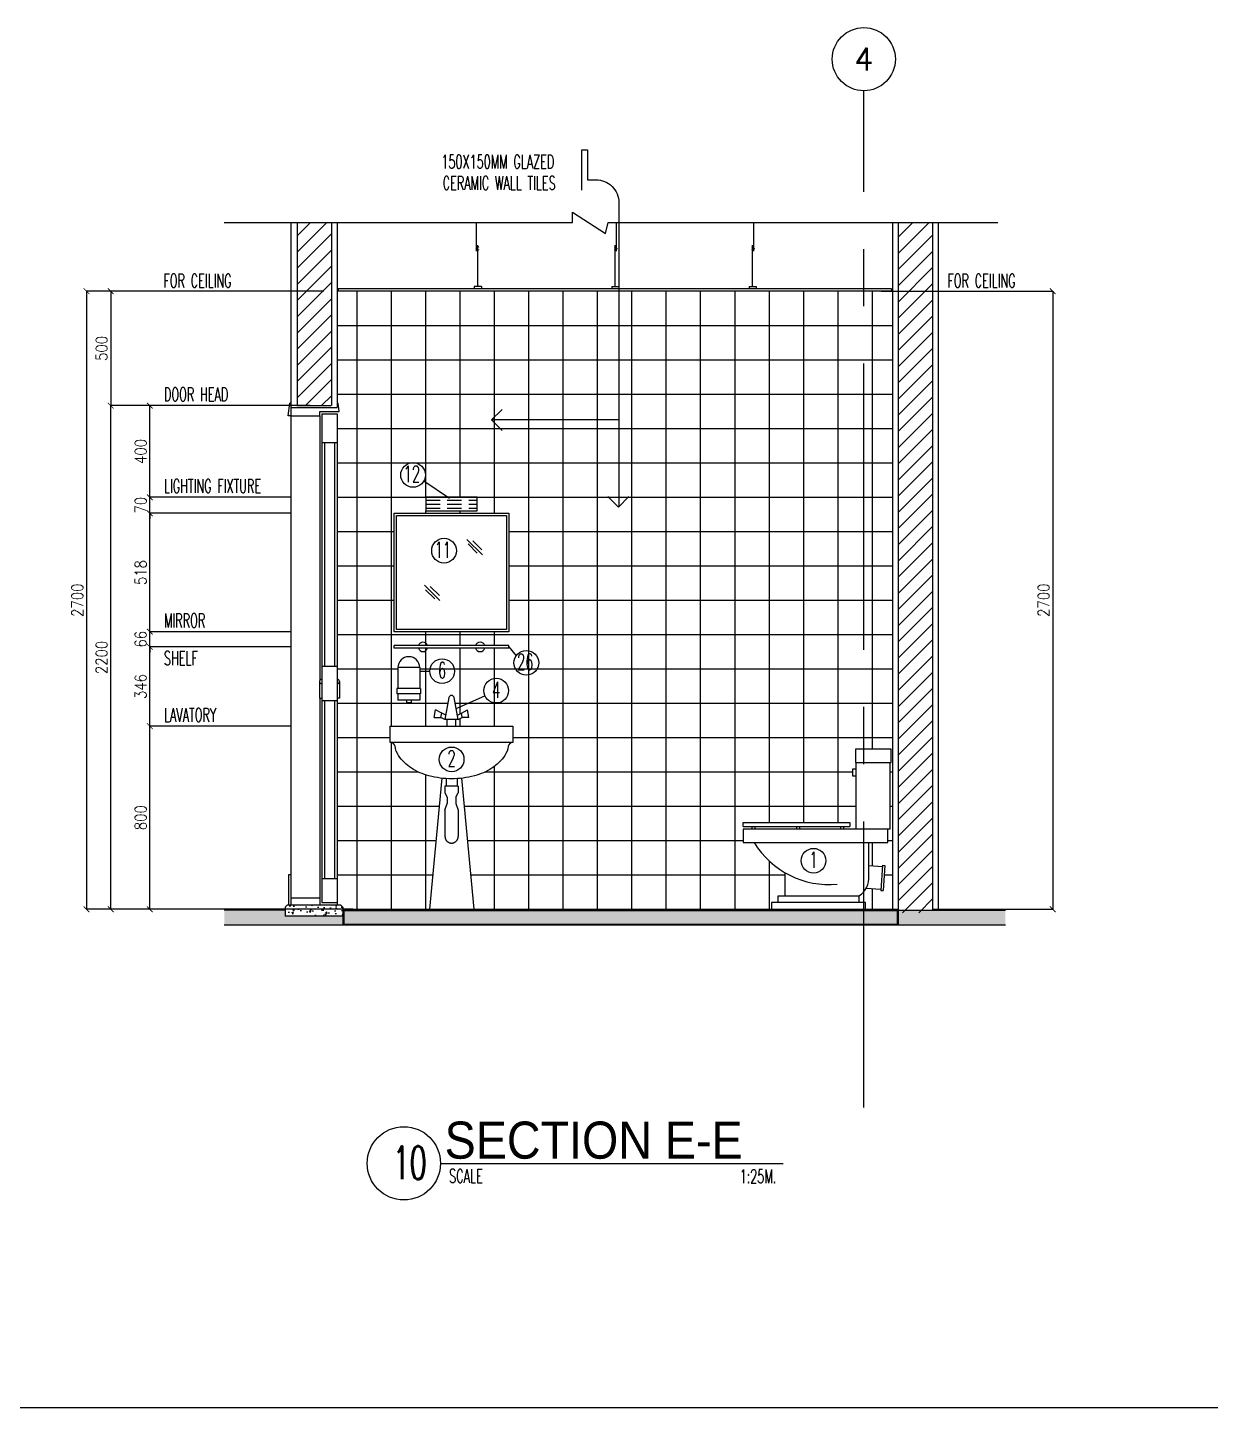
# Model space of a CAD drawing. Extents: x -263967 to -235090, y 166361 to 186286.
# Drawn here: x -255863 to -250697, y 166361 to 172389 of the extents above; entities that cross this region are included whole.
import ezdxf
from ezdxf.enums import TextEntityAlignment as Align

# ---------------------------------------------------------------- set-up
doc = ezdxf.new("R2010")
doc.units = 0
doc.header["$LTSCALE"] = 500
doc.header["$MEASUREMENT"] = 0
doc.linetypes.add('CENTERX2', pattern=[4, 2.5, -0.5, 0.5, -0.5])
doc.linetypes.add('HIDDEN2', pattern=[0.1875, 0.125, -0.0625])
doc.layers.get('0').update_dxf_attribs({"linetype": 'CONTINUOUS'})
doc.layers.get('DEFPOINTS').update_dxf_attribs({"linetype": 'CONTINUOUS'})
for name, color, linetype in [('AX-CR', 2, 'CONTINUOUS'), ('AX-TXT', 2, 'CONTINUOUS'), ('AXES', 11, 'CENTERX2'), ('Dimout', 4, 'CONTINUOUS'), ('DW', 7, 'CONTINUOUS'), ('ELE', 3, 'CONTINUOUS'), ('ELV', 7, 'CONTINUOUS'), ('FIX', 2, 'CONTINUOUS'), ('HATCH', 8, 'CONTINUOUS'), ('HatchA', 11, 'CONTINUOUS'), ('Plaster', 7, 'CONTINUOUS'), ('SANI', 2, 'CONTINUOUS'), ('Tile', 5, 'CONTINUOUS'), ('TITLE', 1, 'CONTINUOUS'), ('TXT', 2, 'CONTINUOUS'), ('TXT1', 2, 'CONTINUOUS'), ('WALL', 6, 'CONTINUOUS'), ('WallPartition', 2, 'CONTINUOUS'), ('Windows', 9, 'CONTINUOUS')]:
    doc.layers.add(name, color=color, linetype=linetype)
doc.styles.add('DIM', font='simplex.shx', dxfattribs={"width": 0.85})
doc.styles.add('ROMANS', font='romans.shx', dxfattribs={"width": 0.6})
doc.styles.add('TTXT', font='swisse.ttf', dxfattribs={"width": 0.9})
doc.dimstyles.new('DIM1-25', dxfattribs={"dimscale": 25, "dimtxt": 2, "dimasz": 1, "dimexe": 0.03, "dimexo": 0.03, "dimgap": 0.6, "dimtad": 1, "dimdec": 0, "dimdsep": 46, "dimtxsty": 'DIM', "dimblk1": 'ARCHTICK', "dimblk2": 'ARCHTICK', "dimsah": 1, "dimcen": 0.09, "dimdle": 0.03, "dimclrd": 256, "dimclrt": 2, "dimadec": 0, "dimazin": 0, "dimtfac": 1, "dimtdec": 0, "dimtix": 1, "dimtmove": 1, "dimatfit": 3, "dimldrblk": 'ARCHTICK', "dimfxl": 0, "dimtvp": 2, "dimtolj": 1, "dimtzin": 0, "dimarcsym": 0})

# ---------------------------------------------------------------- blocks, each defined once
blk = doc.blocks.new('A0-BOX')
at = {"layer": 'TITLE'}
blk.add_line((0, 0), (113.3, 0), dxfattribs=at)
blk = doc.blocks.new('_ARCHTICK')
at = {"color": 0, "linetype": 'ByBlock', "const_width": 0.15}
blk.add_lwpolyline([(-0.5, -0.5), (0.5, 0.5)], dxfattribs=at)
blk = doc.blocks.new('*D119')
at = {"layer": 'DEFPOINTS', "color": 0}
for p in [(-252136, 171237.2), (-251910.7, 168537.2), (-251385.5, 168537.2)]:
    blk.add_point(p, dxfattribs=at)
at = {"layer": 'Dimout', "color": 0, "lineweight": -2}
for p, q in [((-252135.3, 171237.2), (-251384.7, 171237.2)), ((-251910, 168537.2), (-251384.7, 168537.2))]:
    blk.add_line(p, q, dxfattribs=at)
at = {"layer": 'Dimout', "lineweight": -2}
blk.add_line((-251385.5, 171237.9), (-251385.5, 168536.4), dxfattribs=at)
at = {"layer": 'Dimout', "lineweight": -2, "xscale": 25, "yscale": 25, "zscale": 25}
for p, rotation in [((-251385.5, 171237.2), 90), ((-251385.5, 168537.2), 270)]:
    blk.add_blockref('_ARCHTICK', p, dxfattribs=dict(at, rotation=rotation))
at = {"layer": 'Dimout', "color": 2, "insert": (-251425.5, 169887.2), "char_height": 50, "attachment_point": 5, "rotation": 90, "style": 'DIM'}
blk.add_mtext('\\A1;2700', dxfattribs=at)
blk = doc.blocks.new('*D111')
at = {"layer": 'DEFPOINTS', "color": 0}
for p in [(-255500, 170737.2), (-254707.3, 170737.2), (-254665.4, 168537.2)]:
    blk.add_point(p, dxfattribs=at)
at = {"layer": 'Dimout', "color": 0, "lineweight": -2}
for p, q in [((-254708, 170737.2), (-255500.7, 170737.2)), ((-254666.2, 168537.2), (-255500.7, 168537.2))]:
    blk.add_line(p, q, dxfattribs=at)
at = {"layer": 'Dimout', "lineweight": -2}
blk.add_line((-255500, 168536.4), (-255500, 170737.9), dxfattribs=at)
at = {"layer": 'Dimout', "lineweight": -2, "xscale": 25, "yscale": 25, "zscale": 25}
for p, rotation in [((-255500, 170737.2), 90), ((-255500, 168537.2), 270)]:
    blk.add_blockref('_ARCHTICK', p, dxfattribs=dict(at, rotation=rotation))
at = {"layer": 'Dimout', "color": 2, "insert": (-255540, 169637.2), "char_height": 50, "attachment_point": 5, "rotation": 90, "style": 'DIM'}
blk.add_mtext('\\A1;2200', dxfattribs=at)
blk = doc.blocks.new('*D112')
at = {"layer": 'DEFPOINTS', "color": 0}
for p in [(-255500, 171237.2), (-255605.8, 168537.2), (-255500, 168537.2)]:
    blk.add_point(p, dxfattribs=at)
at = {"layer": 'Dimout', "color": 0, "lineweight": -2}
for p, q in [((-255500.7, 171237.2), (-255606.6, 171237.2)), ((-255500.7, 168537.2), (-255606.6, 168537.2))]:
    blk.add_line(p, q, dxfattribs=at)
at = {"layer": 'Dimout', "lineweight": -2}
blk.add_line((-255605.8, 171237.9), (-255605.8, 168536.4), dxfattribs=at)
at = {"layer": 'Dimout', "lineweight": -2, "xscale": 25, "yscale": 25, "zscale": 25}
for p, rotation in [((-255605.8, 171237.2), 90), ((-255605.8, 168537.2), 270)]:
    blk.add_blockref('_ARCHTICK', p, dxfattribs=dict(at, rotation=rotation))
at = {"layer": 'Dimout', "color": 2, "insert": (-255645.8, 169887.2), "char_height": 50, "attachment_point": 5, "rotation": 90, "style": 'DIM'}
blk.add_mtext('\\A1;2700', dxfattribs=at)
blk = doc.blocks.new('*D114')
at = {"layer": 'DEFPOINTS', "color": 0}
for p in [(-255329.1, 169683.5), (-254712.7, 169683.5), (-254712.7, 169337.2)]:
    blk.add_point(p, dxfattribs=at)
at = {"layer": 'Dimout', "color": 0, "lineweight": -2}
for p, q in [((-254713.5, 169683.5), (-255329.9, 169683.5)), ((-254713.5, 169337.2), (-255329.9, 169337.2))]:
    blk.add_line(p, q, dxfattribs=at)
at = {"layer": 'Dimout', "lineweight": -2}
blk.add_line((-255329.1, 169336.4), (-255329.1, 169684.3), dxfattribs=at)
at = {"layer": 'Dimout', "lineweight": -2, "xscale": 25, "yscale": 25, "zscale": 25}
for p, rotation in [((-255329.1, 169683.5), 90), ((-255329.1, 169337.2), 270)]:
    blk.add_blockref('_ARCHTICK', p, dxfattribs=dict(at, rotation=rotation))
at = {"layer": 'Dimout', "color": 2, "insert": (-255369.1, 169510.3), "char_height": 50, "attachment_point": 5, "rotation": 90, "style": 'DIM'}
blk.add_mtext('\\A1;346', dxfattribs=at)
blk = doc.blocks.new('COMP')
at = {"layer": 'FIX'}
for p, q in [((-0.0575, 0.6125), (-0.0575, 0.5833)), ((-0.0411, 0.6125), (-0.0575, 0.6125)), ((-0.0411, 0.35), (-0.0411, 0.6416)), ((0.1079, 0.35), (0.1079, 0.6416)), ((-0.0575, 0.5833), (-0.0411, 0.5833)), ((-0.5343, 0.3618), (-0.5343, 0.3792)), ((-0.5343, 0.3792), (-0.0685, 0.3792)), ((-0.5343, 0.3618), (-0.0685, 0.3618)), ((-0.4959, 0.35), (-0.4959, 0.3618)), ((-0.4825, 0.35), (-0.4825, 0.3618)), ((-0.301, 0.35), (-0.301, 0.3618)), ((-0.2876, 0.35), (-0.2876, 0.3618)), ((-0.1087, 0.35), (-0.1087, 0.3618)), ((-0.0953, 0.35), (-0.0953, 0.3618)), ((-0.0685, 0.3792), (-0.0685, 0.3618)), ((-0.5343, 0.35), (-0.5343, 0.2917)), ((0.1079, 0.35), (-0.5343, 0.35)), ((0.0971, 0.2917), (0.0971, 0.35)), ((-0.5343, 0.2917), (0.0971, 0.2917)), ((0.0146, 0.1458), (0.0146, 0.2917)), ((0.0146, 0.1914), (0.0738, 0.1873)), ((0.0741, 0.1923), (0.0665, 0.0825)), ((0.0741, 0.1923), (0.0841, 0.1916)), ((0.0841, 0.1916), (0.0765, 0.0818)), ((-0.3528, 0.1603), (-0.3528, 0.0583)), ((0.0027, 0.092), (0.0669, 0.0875)), ((0.0665, 0.0825), (0.0765, 0.0818)), ((-0.382, 0.0583), (-0.0292, 0.0583)), ((-0.382, 0.0292), (-0.382, 0.0583)), ((-0.0292, 0.0583), (-0.0292, 0.0292))]:
    blk.add_line(p, q, dxfattribs=at)
for points in [[(0.1117, 0.6416), (0.1117, 0.7), (-0.0449, 0.7), (-0.0449, 0.6416)], [(0, 0), (0, 0.0292), (-0.4111, 0.0292), (-0.4111, 0)]]:
    blk.add_lwpolyline(points, close=True, dxfattribs=at)
for centre, radius, start, end in [((-0.1594, 0.4916), 0.3837, 211.41144, 275.3446), ((-0.0802, 0.1385), 0.0951, 302.4712, 4.3987)]:
    blk.add_arc(centre, radius, start, end, dxfattribs=at)
blk = doc.blocks.new('A$C753C42D5')
at = {"layer": 'SANI', "linetype": 'Continuous'}
for p, q in [((0.2568, 0.9248), (0.2394, 0.8287)), ((0.2968, 0.8287), (0.2793, 0.9248)), ((0.1923, 0.8373), (0.1985, 0.8714)), ((0.225, 0.8568), (0.1985, 0.8714)), ((0.2215, 0.8373), (0.225, 0.8568)), ((0.2429, 0.8483), (0.225, 0.8568)), ((0.2933, 0.8483), (0.3112, 0.8568)), ((0.3112, 0.8568), (0.3377, 0.8714)), ((0.3147, 0.8373), (0.3112, 0.8568)), ((0.3439, 0.8373), (0.3377, 0.8714)), ((0.1923, 0.8373), (0.2215, 0.8373)), ((0.2394, 0.8287), (0.2215, 0.8373)), ((0.2968, 0.8287), (0.2394, 0.8287)), ((0.2489, 0.8), (0.2489, 0.8287)), ((0.2872, 0.8), (0.2872, 0.8287)), ((0.2968, 0.8287), (0.3147, 0.8373)), ((0.3439, 0.8373), (0.3147, 0.8373)), ((0.2252, 0.5724), (0.1713, 0)), ((0.3109, 0.5724), (0.3648, 0))]:
    blk.add_line(p, q, dxfattribs=at)
at = {"layer": 'SANI', "linetype": 'HIDDEN2'}
for p, q in [((0.2441, 0.57), (0.2441, 0.5382)), ((0.292, 0.57), (0.292, 0.5382)), ((0.2968, 0.5382), (0.2394, 0.5382)), ((0.2394, 0.5382), (0.2394, 0.5094)), ((0.2394, 0.5094), (0.2489, 0.4903)), ((0.2489, 0.4903), (0.2489, 0.4616)), ((0.2872, 0.4903), (0.2968, 0.5094)), ((0.2872, 0.4903), (0.2872, 0.4616)), ((0.2968, 0.5382), (0.2968, 0.5094)), ((0.2394, 0.4328), (0.2489, 0.4616)), ((0.2394, 0.4328), (0.2394, 0.3179)), ((0.2872, 0.4616), (0.2968, 0.4328)), ((0.2968, 0.4328), (0.2968, 0.3179))]:
    blk.add_line(p, q, dxfattribs=at)
at = {"layer": 'SANI', "linetype": 'Continuous'}
blk.add_lwpolyline([(0.5362, 0.8), (0.5362, 0.789), (0.5362, 0.7282), (0, 0.7282), (0, 0.789), (0, 0.8)], close=True, dxfattribs=at)
for points in [[(0.517, 0.7282, -0.000994), (0.517, 0.7278, -0.145509)], [(0.5158, 0.7124, -0.107261), (0.5003, 0.6716, -0.107169), (0.4442, 0.6162, -0.077294), (0.3677, 0.5829, -0.06439), (0.2685, 0.57, -0.06439), (0.1694, 0.5829, -0.077294), (0.0929, 0.6162, -0.107169), (0.0368, 0.6716, -0.107938), (0.0212, 0.7126, -0.000994)]]:
    blk.add_lwpolyline(points, format="xyb", dxfattribs=at)
for centre, radius, start, end in [((0.2681, 0.9226), 0.0115, 9.52728, 170.47272), ((0.0024, 0.709), 0.0191, 10.80776, 88.49148), ((0.5347, 0.709), 0.0191, 89.19364, 170.01956)]:
    blk.add_arc(centre, radius, start, end, dxfattribs=at)
at = {"layer": 'SANI', "linetype": 'HIDDEN2'}
blk.add_arc((0.2681, 0.3179), 0.0287, 180, 0, dxfattribs=at)
blk = doc.blocks.new('*D113')
at = {"layer": 'DEFPOINTS', "color": 0}
for p in [(-255329.1, 169337.2), (-254712.7, 169337.2), (-254441.2, 168537.2)]:
    blk.add_point(p, dxfattribs=at)
at = {"layer": 'Dimout', "color": 0, "lineweight": -2}
for p, q in [((-254713.5, 169337.2), (-255329.9, 169337.2)), ((-254442, 168537.2), (-255329.9, 168537.2))]:
    blk.add_line(p, q, dxfattribs=at)
at = {"layer": 'Dimout', "lineweight": -2}
blk.add_line((-255329.1, 168536.4), (-255329.1, 169337.9), dxfattribs=at)
at = {"layer": 'Dimout', "lineweight": -2, "xscale": 25, "yscale": 25, "zscale": 25}
for p, rotation in [((-255329.1, 169337.2), 90), ((-255329.1, 168537.2), 270)]:
    blk.add_blockref('_ARCHTICK', p, dxfattribs=dict(at, rotation=rotation))
at = {"layer": 'Dimout', "color": 2, "insert": (-255369.1, 168937.2), "char_height": 50, "attachment_point": 5, "rotation": 90, "style": 'DIM'}
blk.add_mtext('\\A1;800', dxfattribs=at)
blk = doc.blocks.new('walling')
at = {"layer": 'ELV'}
blk.add_line((0.1363, -1.1797), (-0.4198, -1.1797), dxfattribs=at)
blk.add_lwpolyline([(-0.025, -0.176), (-0.025, 0), (0, 0), (0, -0.1306), (0.0363, -0.1306, -0.414214), (0.1363, -0.2306), (0.1363, -1.5582)], format="xyb", dxfattribs=at)
at = {"layer": 'WALL'}
for p, q in [((-0.4198, -1.1797), (-0.3736, -1.1334)), ((-0.4198, -1.1797), (-0.3736, -1.2259)), ((0.1345, -1.56), (0.0882, -1.5137)), ((0.1345, -1.56), (0.1808, -1.5137))]:
    blk.add_line(p, q, dxfattribs=at)
at = {"layer": 'TXT', "style": 'ROMANS', "width": 0.6}
for s, p in [('150X150MM GLAZED', (-0.639, -0.0816)), ('CERAMIC WALL TILES', (-0.6331, -0.1746))]:
    blk.add_text(s, height=0.06, dxfattribs=at).set_placement(p)
blk = doc.blocks.new('AXU')
at = {"layer": 'AX-CR'}
blk.add_circle((0, 350), 350, dxfattribs=at)
at = {"layer": 'AX-TXT', "style": 'ROMANS'}
blk.add_attdef('AX', text='', height=250, dxfattribs=at).set_placement((0, 350), align=Align.MIDDLE)
blk = doc.blocks.new('*D110')
at = {"layer": 'DEFPOINTS', "color": 0}
for p in [(-254568.1, 171237.2), (-255500, 170737.2), (-254627.5, 170737.2)]:
    blk.add_point(p, dxfattribs=at)
at = {"layer": 'Dimout', "color": 0, "lineweight": -2}
for p, q in [((-254568.8, 171237.2), (-255500.7, 171237.2)), ((-254628.2, 170737.2), (-255500.7, 170737.2))]:
    blk.add_line(p, q, dxfattribs=at)
at = {"layer": 'Dimout', "lineweight": -2}
blk.add_line((-255500, 171237.9), (-255500, 170736.4), dxfattribs=at)
at = {"layer": 'Dimout', "lineweight": -2, "xscale": 25, "yscale": 25, "zscale": 25}
for p, rotation in [((-255500, 171237.2), 90), ((-255500, 170737.2), 270)]:
    blk.add_blockref('_ARCHTICK', p, dxfattribs=dict(at, rotation=rotation))
at = {"layer": 'Dimout', "color": 2, "insert": (-255540, 170987.2), "char_height": 50, "attachment_point": 5, "rotation": 90, "style": 'DIM'}
blk.add_mtext('\\A1;500', dxfattribs=at)
blk = doc.blocks.new('*D115')
at = {"layer": 'DEFPOINTS', "color": 0}
for p in [(-255329.1, 169749.5), (-254712.7, 169749.5), (-254712.7, 169683.5)]:
    blk.add_point(p, dxfattribs=at)
at = {"layer": 'Dimout', "color": 0, "lineweight": -2}
for p, q in [((-254713.5, 169749.5), (-255329.9, 169749.5)), ((-254713.5, 169683.5), (-255329.9, 169683.5))]:
    blk.add_line(p, q, dxfattribs=at)
at = {"layer": 'Dimout', "lineweight": -2}
for p, q in [((-255329.1, 169749.5), (-255329.1, 169774.5)), ((-255329.1, 169683.5), (-255329.1, 169749.5)), ((-255329.1, 169683.5), (-255329.1, 169658.5))]:
    blk.add_line(p, q, dxfattribs=at)
at = {"layer": 'Dimout', "lineweight": -2, "xscale": 25, "yscale": 25, "zscale": 25}
for p, rotation in [((-255329.1, 169749.5), 270), ((-255329.1, 169683.5), 90)]:
    blk.add_blockref('_ARCHTICK', p, dxfattribs=dict(at, rotation=rotation))
at = {"layer": 'Dimout', "color": 2, "insert": (-255369.1, 169716.5), "char_height": 50, "attachment_point": 5, "rotation": 90, "style": 'DIM'}
blk.add_mtext('\\A1;66', dxfattribs=at)
blk = doc.blocks.new('*D116')
at = {"layer": 'DEFPOINTS', "color": 0}
for p in [(-255329.1, 170267.2), (-254712.7, 170267.2), (-254712.7, 169749.5)]:
    blk.add_point(p, dxfattribs=at)
at = {"layer": 'Dimout', "color": 0, "lineweight": -2}
for p, q in [((-254713.5, 170267.2), (-255329.9, 170267.2)), ((-254713.5, 169749.5), (-255329.9, 169749.5))]:
    blk.add_line(p, q, dxfattribs=at)
at = {"layer": 'Dimout', "lineweight": -2}
blk.add_line((-255329.1, 169748.7), (-255329.1, 170267.9), dxfattribs=at)
at = {"layer": 'Dimout', "lineweight": -2, "xscale": 25, "yscale": 25, "zscale": 25}
for p, rotation in [((-255329.1, 170267.2), 90), ((-255329.1, 169749.5), 270)]:
    blk.add_blockref('_ARCHTICK', p, dxfattribs=dict(at, rotation=rotation))
at = {"layer": 'Dimout', "color": 2, "insert": (-255369.1, 170008.3), "char_height": 50, "attachment_point": 5, "rotation": 90, "style": 'DIM'}
blk.add_mtext('\\A1;518', dxfattribs=at)
blk = doc.blocks.new('*D117')
at = {"layer": 'DEFPOINTS', "color": 0}
for p in [(-255329.1, 170337.2), (-254712.7, 170337.2), (-254712.7, 170267.2)]:
    blk.add_point(p, dxfattribs=at)
at = {"layer": 'Dimout', "color": 0, "lineweight": -2}
for p, q in [((-254713.5, 170337.2), (-255329.9, 170337.2)), ((-254713.5, 170267.2), (-255329.9, 170267.2))]:
    blk.add_line(p, q, dxfattribs=at)
at = {"layer": 'Dimout', "lineweight": -2}
for p, q in [((-255329.1, 170337.2), (-255329.1, 170362.2)), ((-255329.1, 170267.2), (-255329.1, 170337.2)), ((-255329.1, 170267.2), (-255329.1, 170242.2))]:
    blk.add_line(p, q, dxfattribs=at)
at = {"layer": 'Dimout', "lineweight": -2, "xscale": 25, "yscale": 25, "zscale": 25}
for p, rotation in [((-255329.1, 170337.2), 270), ((-255329.1, 170267.2), 90)]:
    blk.add_blockref('_ARCHTICK', p, dxfattribs=dict(at, rotation=rotation))
at = {"layer": 'Dimout', "color": 2, "insert": (-255369.1, 170302.2), "char_height": 50, "attachment_point": 5, "rotation": 90, "style": 'DIM'}
blk.add_mtext('\\A1;70', dxfattribs=at)
blk = doc.blocks.new('*D118')
at = {"layer": 'DEFPOINTS', "color": 0}
for p in [(-255329.1, 170737.2), (-254666.2, 170737.2), (-254712.7, 170337.2)]:
    blk.add_point(p, dxfattribs=at)
at = {"layer": 'Dimout', "color": 0, "lineweight": -2}
for p, q in [((-254667, 170737.2), (-255329.9, 170737.2)), ((-254713.5, 170337.2), (-255329.9, 170337.2))]:
    blk.add_line(p, q, dxfattribs=at)
at = {"layer": 'Dimout', "lineweight": -2}
blk.add_line((-255329.1, 170336.4), (-255329.1, 170737.9), dxfattribs=at)
at = {"layer": 'Dimout', "lineweight": -2, "xscale": 25, "yscale": 25, "zscale": 25}
for p, rotation in [((-255329.1, 170737.2), 90), ((-255329.1, 170337.2), 270)]:
    blk.add_blockref('_ARCHTICK', p, dxfattribs=dict(at, rotation=rotation))
at = {"layer": 'Dimout', "color": 2, "insert": (-255369.1, 170537.2), "char_height": 50, "attachment_point": 5, "rotation": 90, "style": 'DIM'}
blk.add_mtext('\\A1;400', dxfattribs=at)
blk = doc.blocks.new('GAN')
for p, q in [((-0.0212, 0.1644), (-0.0212, 0.29)), ((-0.0155, 0.01), (-0.0155, 0.1918)), ((0, 0.01), (-0.031, 0.01)), ((-0.031, 0.01), (-0.031, 0)), ((0, 0.01), (0, 0))]:
    blk.add_line(p, q)
blk.add_lwpolyline([(-0.0118, 0.184), (-0.024, 0.1754), (-0.0113, 0.1703)])

msp = doc.modelspace()

# ---------------------------------------------------------------- hatches: boundary and pattern name
at = {"layer": 'HatchA'}
h = msp.add_hatch(dxfattribs=at)
h.set_pattern_fill('ANSI31', color=256, scale=400, style=0)
h.set_pattern_definition([(45, (4455.72, -28292.093), (-35.355339, 35.355339), [])])
h.paths.add_polyline_path([(-254535.7, 171537.2), (-254685.7, 171537.2), (-254685.7, 170737.2), (-254535.7, 170737.2)])
h = msp.add_hatch(dxfattribs=at)
h.set_pattern_fill('ANSI31', color=256, scale=400, style=0)
h.set_pattern_definition([(45, (-62800.754, -13043.85), (-35.355339, 35.355339), [])])
h.paths.add_polyline_path([(-251910.7, 171537.2), (-252060.7, 171537.2), (-252060.7, 168522.2), (-251910.7, 168522.2)])
at = {"layer": 'Windows'}
h = msp.add_hatch(dxfattribs=at)
h.set_pattern_fill('AR-SAND', color=256, scale=25, style=0)
h.set_pattern_definition([(37.5, (0, 0), (-1.574834, 48.170594), [0, -38, 0, -42.5, 0, -40.625]), (7.5, (0, 0), (44.244418, 70.553652), [0, -20.5, 0, -34.25, 0, -13.125]), (327.5, (-30.75, 0), (77.8535465, 0.1414763), [0, -12.5, 0, -45, 0, -58.75]), (317.5, (-30.75, 0), (75.153165, 21.941889), [0, -6.25, 0, -29.5, 0, -33.75])])
h.paths.add_polyline_path([(-254737.7, 168534.2), (-255004.3, 168534.2), (-255004.3, 168467.2), (-254485.7, 168467.2), (-254485.7, 168507.2), (-254737.7, 168507.2)])
h.paths.add_polyline_path([(-252462.7, 168531.2), (-254483.7, 168531.2), (-254483.7, 168469.2), (-252462.7, 168469.2)])
h.paths.add_polyline_path([(-251592.2, 168531.2), (-252060.7, 168531.2), (-252462.7, 168531.2), (-252462.7, 168469.2), (-254483.7, 168469.2), (-254483.7, 168531.2), (-254485.7, 168531.2), (-254485.7, 168507.2), (-254485.7, 168467.2), (-251592.2, 168467.2)])
h = msp.add_hatch(dxfattribs=at)
h.set_pattern_fill('AR-CONC', color=256, scale=10, style=0)
h.set_pattern_definition([(50, (-3683.49, -12466.187), (71.726018, -6.275213), [7.5, -82.5]), (355, (-3683.49, -12466.19), (-13.875133, 75.219213), [6, -66]), (100.4514, (-3677.51, -12466.71), (57.850938, 68.943954), [6.374019, -70.114211]), (46.1842, (-3683.49, -12446.19), (106.724105, -16.551901), [11.25, -123.75]), (96.6356, (-3674.6, -12447.57), (93.46627, 97.411787), [9.56103, -105.1713]), (351.1842, (-3683.49, -12446.19), (93.466195, 97.41186), [9, -99]), (21, (-3673.49, -12451.187), (59.690705, -40.261889), [7.5, -82.5]), (326, (-3673.49, -12451.19), (24.331533, 72.515005), [6, -66]), (71.4514, (-3668.515, -12454.54), (84.022263, 32.25305), [6.374019, -70.114211]), (37.5, (-3683.49, -12466.187), (1.2159855, 33.2893854), [0, -65.2, 0, -67, 0, -66.25]), (7.5, (-3683.49, -12466.187), (26.3069537, 39.441171), [0, -38.2, 0, -63.7, 0, -25.25]), (327.5, (-3705.79, -12466.187), (53.3822436, -2.2554872), [0, -25, 0, -78, 0, -103.5]), (317.5, (-3715.79, -12466.187), (58.318617, 10.010498), [0, -32.5, 0, -51.8, 0, -73.5])])
h.paths.add_polyline_path([(-254485.7, 168547.2), (-254495.7, 168557.2), (-254727.7, 168557.2), (-254737.7, 168547.2), (-254737.7, 168507.2), (-254485.7, 168507.2)])

# ---------------------------------------------------------------- linework, layer by layer
msp.add_line((-252089.5, 171247.2), (-254507, 171247.2))
at = {"layer": 'AXES'}
msp.add_line((-252210.7, 167671.2), (-252210.7, 172112.7), dxfattribs=at)
at = {"layer": 'DW'}
for p, q in [((-254132, 170408.5), (-254020, 170332.8)), ((-253761.2, 169683.5), (-253728.8, 169644.8)), ((-254150.1, 169577.3), (-254106.2, 169577.3)), ((-253991.2, 169413.9), (-253865.4, 169470.3))]:
    msp.add_line(p, q, dxfattribs=at)
at = {"layer": 'ELE'}
msp.add_lwpolyline([(-255004.3, 171537.2), (-253482.5, 171537.2), (-253482.5, 171582.3), (-253339, 171488.9), (-253327.2, 171537.2), (-253060.4, 171537.2), (-251625, 171537.2)], dxfattribs=at)
at = {"layer": 'FIX'}
for p, q in [((-253876.5, 170085.2), (-253944.2, 170152.8)), ((-253898.7, 170092.5), (-253939.3, 170133.1)), ((-253879, 170107.3), (-253918.3, 170146.6)), ((-254062.1, 169885.4), (-254129.8, 169953.1)), ((-254084.3, 169892.8), (-254124.9, 169933.4)), ((-254064.6, 169907.6), (-254104, 169946.9))]:
    msp.add_line(p, q, dxfattribs=at)
at = {"layer": 'FIX', "color": 2}
for p, q in [((-254261.2, 169678.1), (-254261.2, 169688.9)), ((-253761.2, 169688.9), (-254261.2, 169688.9)), ((-253761.2, 169678.1), (-254261.2, 169678.1)), ((-253761.2, 169678.1), (-253761.2, 169688.9))]:
    msp.add_line(p, q, dxfattribs=at)
for points in [[(-253761.2, 170267.2), (-253761.2, 169749.5), (-254261.2, 169749.5), (-254261.2, 170267.2)], [(-253771.2, 170257.2), (-253771.2, 169759.5), (-254251.2, 169759.5), (-254251.2, 170257.2)]]:
    msp.add_lwpolyline(points, close=True, dxfattribs=at)
for centre in [(-254179.3, 170434.6), (-254044, 170103.7), (-254052.3, 169577.3), (-253684.6, 169613.8), (-253816.2, 169492.4), (-254010.9, 169192), (-252430.3, 168749.3)]:
    msp.add_circle(centre, 54, dxfattribs=at)
for centre, start, end in [((-254136.2, 169683.5), 15.20227, 164.79773), ((-254136.2, 169683.5), 195.20227, 344.79773), ((-253886.2, 169683.5), 15.20227, 164.79773), ((-253886.2, 169683.5), 195.20227, 344.79773)]:
    msp.add_arc(centre, 20.6, start, end, dxfattribs=at)
at = {"layer": 'HATCH', "linetype": 'HIDDEN2'}
for p, q in [((-254123.7, 170325.1), (-253898.7, 170325.1)), ((-254123.7, 170307.2), (-253898.7, 170307.2)), ((-254123.7, 170289.2), (-253898.7, 170289.2))]:
    msp.add_line(p, q, dxfattribs=at)
at = {"layer": 'Plaster'}
for p, q in [((-254712.7, 171537.2), (-254712.7, 170729.8)), ((-254510.7, 171537.2), (-254510.7, 170729.8)), ((-252085.7, 171537.2), (-252085.7, 168537.2)), ((-251885.7, 171537.2), (-251885.7, 168531.2)), ((-254507, 171247.2), (-254507, 171237.2)), ((-252089.5, 171247.2), (-252089.5, 171237.2)), ((-254712.7, 168587.2), (-254587.2, 168587.2)), ((-255004.3, 168537.2), (-254737.7, 168537.2)), ((-254485.7, 168537.2), (-252060.7, 168537.2)), ((-254485.7, 168531.2), (-252060.7, 168531.2)), ((-251592.2, 168534.2), (-251885.7, 168534.2))]:
    msp.add_line(p, q, dxfattribs=at)
at = {"layer": 'SANI'}
for p, q in [((-253878.7, 170267.2), (-253860.6, 170267.2)), ((-254246, 169592.8), (-254246, 169501.8)), ((-254150.1, 169592.8), (-254246, 169592.8)), ((-254150.1, 169592.8), (-254150.1, 169501.8)), ((-254249.8, 169501.8), (-254249.8, 169478.8)), ((-254146.3, 169501.8), (-254249.8, 169501.8)), ((-254146.3, 169501.8), (-254146.3, 169478.8)), ((-254146.3, 169478.8), (-254249.8, 169478.8)), ((-254246, 169478.8), (-254246, 169450.4)), ((-254150.1, 169450.4), (-254246, 169450.4)), ((-254208.6, 169450.4), (-254208.6, 169438.9)), ((-254187.5, 169438.9), (-254208.6, 169438.9)), ((-254187.5, 169450.4), (-254187.5, 169438.9)), ((-254150.1, 169478.8), (-254150.1, 169450.4))]:
    msp.add_line(p, q, dxfattribs=at)
at = {"layer": 'SANI', "color": 6}
msp.add_line((-254059.5, 167427.4), (-252563.3, 167427.4), dxfattribs=at)
at = {"layer": 'SANI'}
msp.add_lwpolyline([(-254123.7, 170277.2), (-253898.7, 170277.2), (-253898.7, 170337.2), (-254123.7, 170337.2)], close=True, dxfattribs=at)
msp.add_arc((-254198, 169592.8), 47.9, 0, 180, dxfattribs=at)
at = {"layer": 'Tile'}
for p, q in [((-252085.7, 171237.2), (-254510.7, 171237.2)), ((-254423.2, 168537.2), (-254423.2, 171237.2)), ((-254273.2, 169337.2), (-254273.2, 171237.2)), ((-254123.2, 170337.2), (-254123.2, 171237.2)), ((-253973.2, 170337.2), (-253973.2, 171237.2)), ((-253823.2, 170267.2), (-253823.2, 171237.2)), ((-253673.2, 168537.2), (-253673.2, 171237.2)), ((-253523.2, 168537.2), (-253523.2, 171237.2)), ((-253373.2, 168537.2), (-253373.2, 171237.2)), ((-253223.2, 168537.2), (-253223.2, 171237.2)), ((-253073.2, 168537.2), (-253073.2, 171237.2)), ((-252923.2, 168537.2), (-252923.2, 171237.2)), ((-252773.2, 168537.2), (-252773.2, 171237.2)), ((-252623.2, 168916.3), (-252623.2, 171237.2)), ((-252473.2, 168916.3), (-252473.2, 171237.2)), ((-252323.2, 168916.3), (-252323.2, 171237.2)), ((-252173.2, 169237.1), (-252173.2, 171237.2)), ((-254510.7, 171087.2), (-252085.7, 171087.2)), ((-254510.7, 170937.2), (-252085.7, 170937.2)), ((-254510.7, 170787.2), (-252085.7, 170787.2)), ((-254510.7, 170637.2), (-252085.7, 170637.2)), ((-254510.7, 170487.2), (-252085.7, 170487.2)), ((-254510.7, 170337.2), (-252085.7, 170337.2)), ((-254123.2, 170267.2), (-254123.2, 170277.2)), ((-253973.2, 170267.2), (-253973.2, 170277.2)), ((-254510.7, 170187.2), (-254261.2, 170187.2)), ((-253761.2, 170187.2), (-252085.7, 170187.2)), ((-254510.7, 170037.2), (-254261.2, 170037.2)), ((-253761.2, 170037.2), (-252085.7, 170037.2)), ((-254510.7, 169887.2), (-254261.2, 169887.2)), ((-253761.2, 169887.2), (-252085.7, 169887.2)), ((-254510.7, 169737.2), (-252085.7, 169737.2)), ((-254123.2, 169688.9), (-254123.2, 169749.5)), ((-253973.2, 169688.9), (-253973.2, 169749.5)), ((-253823.2, 169688.9), (-253823.2, 169749.5)), ((-254123.2, 169337.2), (-254123.2, 169678.1)), ((-253973.2, 169391.5), (-253973.2, 169678.1)), ((-253823.2, 169337.2), (-253823.2, 169678.1)), ((-254510.7, 169587.2), (-254246, 169587.2)), ((-254150.1, 169587.2), (-252085.7, 169587.2)), ((-254510.7, 169437.2), (-254027, 169437.2)), ((-253995.5, 169437.2), (-252085.7, 169437.2)), ((-253973.2, 169337.2), (-253973.2, 169370.3)), ((-254510.7, 169287.2), (-254279.3, 169287.2)), ((-254273.2, 168537.2), (-254273.2, 169265.3)), ((-253743.2, 169287.2), (-252085.7, 169287.2)), ((-254510.7, 169137.2), (-254157, 169137.2)), ((-253864.6, 169137.2), (-252260.2, 169137.2)), ((-253823.2, 168537.2), (-253823.2, 169161.6)), ((-252094.8, 169137.2), (-252085.7, 169137.2)), ((-254123.2, 168537.2), (-254123.2, 169123.9)), ((-254510.7, 168987.2), (-254065.6, 168987.2)), ((-253956.9, 168987.2), (-252243.8, 168987.2)), ((-252094.8, 168987.2), (-252085.7, 168987.2)), ((-254510.7, 168837.2), (-254079.7, 168837.2)), ((-253942.7, 168837.2), (-252737, 168837.2)), ((-252173.2, 168727.5), (-252173.2, 168828.8)), ((-252105.6, 168837.2), (-252085.7, 168837.2)), ((-252623.2, 168537.2), (-252623.2, 168747.7)), ((-254510.7, 168687.2), (-254093.9, 168687.2)), ((-253928.6, 168687.2), (-252555.5, 168687.2)), ((-252121.5, 168687.2), (-252085.7, 168687.2)), ((-252173.2, 168537.2), (-252173.2, 168627.3))]:
    msp.add_line(p, q, dxfattribs=at)
at = {"layer": 'TITLE', "color": 6}
msp.add_circle((-254219.5, 167427.4), 160, dxfattribs=at)
at = {"layer": 'WALL'}
for p, q in [((-254685.7, 171537.2), (-254685.7, 170737.2)), ((-254535.7, 171537.2), (-254535.7, 170737.2)), ((-252060.7, 171537.2), (-252060.7, 168467.2)), ((-251910.7, 171537.2), (-251910.7, 168531.2)), ((-254686.7, 170737.2), (-254536.7, 170737.2)), ((-255004.3, 168534.2), (-254737.7, 168534.2)), ((-254737.7, 168547.2), (-254727.7, 168557.2)), ((-254737.7, 168547.2), (-254737.7, 168507.2)), ((-254727.7, 168557.2), (-254495.7, 168557.2)), ((-254485.7, 168547.2), (-254495.7, 168557.2)), ((-254485.7, 168547.2), (-254485.7, 168507.2)), ((-254481.7, 168531.2), (-254485.7, 168531.2)), ((-254481.7, 168531.2), (-254481.7, 168471.2)), ((-252064.7, 168531.2), (-252064.7, 168471.2)), ((-251592.2, 168531.2), (-252060.7, 168531.2)), ((-251592.2, 168467.2), (-255004.3, 168467.2)), ((-254485.7, 168507.2), (-254737.7, 168507.2)), ((-254485.7, 168507.2), (-254485.7, 168467.2)), ((-252064.7, 168471.2), (-254481.7, 168471.2))]:
    msp.add_line(p, q, dxfattribs=at)
at = {"layer": 'WallPartition', "linetype": 'HIDDEN2', "const_width": 2}
msp.add_lwpolyline([(-254483.7, 168531.2), (-254483.7, 168469.2), (-252062.7, 168469.2), (-252062.7, 168531.2)], dxfattribs=at)
at = {"layer": 'Windows'}
for p, q in [((-254724.2, 170692.5), (-254717.3, 170748.1)), ((-254712.7, 170748.1), (-254717.3, 170748.1)), ((-254712.7, 170729.8), (-254712.7, 168557.2)), ((-254712.7, 170729.8), (-254510.7, 170729.8)), ((-254587.2, 170692.5), (-254587.2, 170711.2)), ((-254587.2, 170711.2), (-254501.6, 170711.2)), ((-254578.1, 170701.8), (-254578.1, 168566.5)), ((-254578.1, 170701.8), (-254510.7, 170701.8)), ((-254510.7, 170748.1), (-254506.2, 170748.1)), ((-254510.7, 170701.8), (-254510.7, 168557.2)), ((-254501.6, 170711.2), (-254506.2, 170748.1)), ((-254712.7, 170692.5), (-254724.2, 170692.5)), ((-254712.7, 170692.5), (-254587.2, 170692.5)), ((-254587.2, 170692.5), (-254587.2, 169536.2)), ((-254578.1, 170576.5), (-254510.7, 170576.5)), ((-254566.9, 170576.5), (-254566.9, 169599.8)), ((-254521.9, 170576.5), (-254521.9, 169599.8)), ((-254578.1, 169599.8), (-254510.7, 169599.8)), ((-254588, 169532.3), (-254588, 169459.6)), ((-254500.8, 169532.3), (-254500.8, 169459.6)), ((-254588, 169459.6), (-254578.1, 169459.6)), ((-254587.2, 169459.6), (-254587.2, 168557.2)), ((-254578.1, 169448.8), (-254510.7, 169448.8)), ((-254566.9, 169448.8), (-254566.9, 168671.8)), ((-254521.9, 169448.8), (-254521.9, 168671.8)), ((-254500.8, 169459.6), (-254510.7, 169459.6)), ((-254712.7, 168687.2), (-254723.9, 168687.2)), ((-254723.9, 168687.2), (-254723.9, 168557.2)), ((-254578.1, 168671.8), (-254510.7, 168671.8)), ((-254578.1, 168566.5), (-254510.7, 168566.5)), ((-254108, 168537.2), (-253914.5, 168537.2))]:
    msp.add_line(p, q, dxfattribs=at)
for centre, start, end in [((-254578.1, 169532.3), 90, 270), ((-254510.7, 169532.3), 270, 90)]:
    msp.add_arc(centre, 9.89, start, end, dxfattribs=at)

# ---------------------------------------------------------------- block references
for name, p, xscale, yscale, zscale in [('A0-BOX', (-263966.8, 166361.3), 250, 250, 250), ('GAN', (-253880.9, 171247.2), 1000, 1000, 1000), ('GAN', (-253311.9, 171247.2), -1000, 1000, 1000), ('GAN', (-252711.9, 171247.2), -1000, 1000, 1000)]:
    msp.add_blockref(name, p, dxfattribs=dict(xscale=xscale, yscale=yscale, zscale=zscale))
at = {"layer": 'AXES'}
ref = msp.add_blockref('AXU', (-252210.7, 172112.7), dxfattribs=dict(at, xscale=0.3942857142857143, yscale=0.3942857142857143, zscale=0.3942857142857143))
ref.add_attrib('AX', '4', dxfattribs={"layer": 'AX-TXT', "color": 6, "height": 98.6, "style": 'ROMANS'}).set_placement((-252210.7, 172250.7), align=Align.MIDDLE)
at = {"layer": 'WALL', "xscale": 1000, "yscale": 1000, "zscale": 1000}
msp.add_blockref('walling', (-253417.1, 171854.4), dxfattribs=at)
at = {"layer": 'WallPartition', "xscale": 1000, "yscale": 1000, "zscale": 1000}
msp.add_blockref('A$C753C42D5', (-254279.3, 168537.2), dxfattribs=at)
at = {"layer": 'Windows', "xscale": 1000, "yscale": 1000, "zscale": 1000}
msp.add_blockref('COMP', (-252202.7, 168537.2), dxfattribs=at)

# ---------------------------------------------------------------- texts
at = {"layer": 'TITLE', "style": 'ROMANS', "width": 0.6}
msp.add_text('10', height=143.92, dxfattribs=at).set_placement((-254268.2, 167357.9))
at = {"layer": 'TXT', "style": 'ROMANS', "width": 0.6}
for s, height, p in [('FOR CEILING', 60, (-255269.6, 171252.7)), ('FOR CEILING', 60, (-251845.3, 171252.7)), ('DOOR HEAD', 60, (-255267.5, 170756.4)), ('12', 70, (-254220.7, 170403.7)), ('LIGHTING FIXTURE', 60, (-255267.5, 170356.4)), ('11', 70, (-254085.5, 170072.8)), ('MIRROR', 60, (-255267.5, 169768.7)), ('SHELF', 60, (-255267.5, 169604.3)), ('6', 70, (-254070.6, 169546.4)), ('26', 70, (-253725.2, 169582.9)), ('4', 70, (-253834.5, 169461.5)), ('LAVATORY', 60, (-255267.5, 169356.4)), ('2', 70, (-254029.2, 169161.1)), ('1', 70, (-252448.5, 168718.5)), ('SCALE', 60, (-254021.7, 167341.9)), ('1:25M.', 60, (-252753.2, 167340.5))]:
    msp.add_text(s, height=height, dxfattribs=at).set_placement(p)
at = {"layer": 'TXT1', "color": 6, "style": 'TTXT', "width": 0.9}
msp.add_text('SECTION E-E', height=162.094, dxfattribs=at).set_placement((-254041.6, 167447.8))

# ---------------------------------------------------------------- dimensions: what is measured, and where the dimension line sits
at = {"layer": 'Dimout'}
for base, p1, p2, picture, middle in [((-255605.8, 168537.2), (-255500, 171237.2), (-255500, 168537.2), '*D112', (-255645.8, 169887.2)), ((-255500, 170737.2), (-254568.1, 171237.2), (-254627.5, 170737.2), '*D110', (-255540, 170987.2)), ((-251385.5, 168537.2), (-252136, 171237.2), (-251910.7, 168537.2), '*D119', (-251425.5, 169887.2)), ((-255500, 170737.2), (-254665.4, 168537.2), (-254707.3, 170737.2), '*D111', (-255540, 169637.2)), ((-255329.1, 170737.2), (-254712.7, 170337.2), (-254666.2, 170737.2), '*D118', (-255369.1, 170537.2)), ((-255329.1, 170337.2), (-254712.7, 170267.2), (-254712.7, 170337.2), '*D117', (-255369.1, 170302.2)), ((-255329.1, 170267.2), (-254712.7, 169749.5), (-254712.7, 170267.2), '*D116', (-255369.1, 170008.3)), ((-255329.1, 169749.5), (-254712.7, 169683.5), (-254712.7, 169749.5), '*D115', (-255369.1, 169716.5)), ((-255329.1, 169683.5), (-254712.7, 169337.2), (-254712.7, 169683.5), '*D114', (-255369.1, 169510.3)), ((-255329.1, 169337.2), (-254441.2, 168537.2), (-254712.7, 169337.2), '*D113', (-255369.1, 168937.2))]:
    dim = msp.add_linear_dim(base=base, p1=p1, p2=p2, angle=90, dimstyle='DIM1-25', dxfattribs=at)
    dim.commit()
    dim.dimension.update_dxf_attribs({"geometry": picture, "text_midpoint": middle})

doc.saveas('drawing.dxf')
